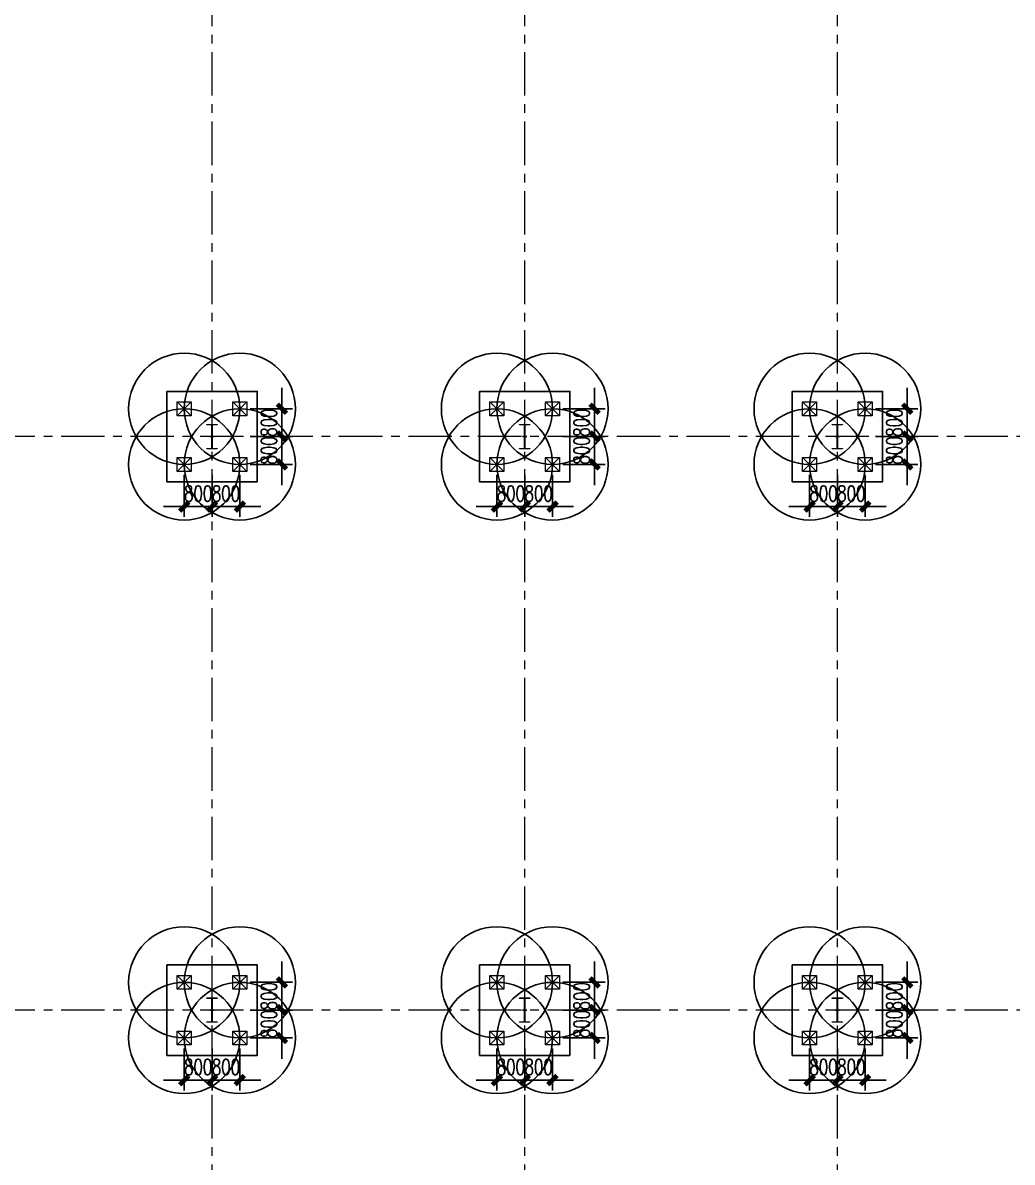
# Model space of a CAD drawing. Extents: x -1201378 to 2367219, y -619313 to 244905.
# Drawn here: x -815206 to -786726, y -35473 to -2694 of the extents above; entities that cross this region are included whole.
import ezdxf

# ---------------------------------------------------------------- set-up
doc = ezdxf.new("R2010")
doc.units = 0
doc.header["$LTSCALE"] = 1000
doc.linetypes.add('CENTER', pattern=[2, 1.25, -0.25, 0.25, -0.25])
doc.layers.get('0').update_dxf_attribs({"linetype": 'CONTINUOUS'})
doc.layers.get('Defpoints').update_dxf_attribs({"linetype": 'CONTINUOUS'})
for name, color, linetype, lineweight in [('S-axis', 111, 'CONTINUOUS', 0), ('S-col', 2, 'CONTINUOUS', 0), ('S-dote', 5, 'CENTER', 0), ('S-zhuang', 1, 'CONTINUOUS', 0)]:
    doc.layers.add(name, color=color, linetype=linetype, lineweight=lineweight)
for name, color, linetype in [('S-DIMZ', 115, 'CONTINUOUS'), ('S-DOTE1', 140, 'CENTER'), ('S-HATCH1-W', 252, 'CONTINUOUS')]:
    doc.layers.add(name, color=color, linetype=linetype)
doc.styles.add('SS1', font='tj-romans1.shx', dxfattribs={"width": 0.7, "bigfont": 'tj-hztxt1.shx'})
doc.dimstyles.new('S-150-ARCHI', dxfattribs={"dimscale": 150, "dimtxt": 3, "dimasz": 2, "dimexe": 2, "dimexo": 2, "dimgap": 1, "dimtad": 1, "dimdec": 0, "dimzin": 0, "dimdsep": 46, "dimtxsty": 'SS1', "dimblk1": 'TT', "dimblk2": 'TT', "dimsah": 1, "dimcen": 1, "dimclrd": 256, "dimclre": 256, "dimclrt": 256, "dimadec": 0, "dimazin": 0, "dimtfac": 1, "dimtdec": 0, "dimtix": 1, "dimtmove": 2, "dimatfit": 0, "dimldrblk": 'TT', "dimfxl": 2, "dimtolj": 1, "dimtzin": 0, "dimarcsym": 0})

# ---------------------------------------------------------------- blocks, each defined once
blk = doc.blocks.new('2#轴网')
at = {"layer": 'S-dote'}
for p, q in [((-209758.5, -270787), (-209758.5, -175298.2)), ((-200758.5, -270787), (-200758.5, -175298.2)), ((-191758.5, -270787), (-191758.5, -175298.2)), ((-74854.3, -214598.2), (-251154.3, -214598.2)), ((-74854.3, -231098.2), (-251154.3, -231098.2))]:
    blk.add_line(p, q, dxfattribs=at)
blk = doc.blocks.new('nt66')
at = {"layer": 'S-col'}
blk.add_lwpolyline([(-195790, 766820), (-195490, 766820), (-195490, 766808), (-195636, 766808), (-195636, 766132), (-195490, 766132), (-195490, 766120), (-195790, 766120), (-195790, 766132), (-195644, 766132), (-195644, 766808), (-195790, 766808)], close=True, dxfattribs=at)
blk = doc.blocks.new('33333')
for p in [(-59214, -76900), (-50214, -76900), (-41214, -76900), (-59214, -93400), (-50214, -93400), (-41214, -93400)]:
    blk.add_blockref('nt66', p)
blk = doc.blocks.new('S-ZHUANG-400')
at = {"layer": 'S-zhuang'}
for p, q in [((200, -200), (-200, 200)), ((-200, -200), (200, 200))]:
    blk.add_line(p, q, dxfattribs=at)
blk.add_lwpolyline([(-200, 200), (200, 200), (200, -200), (-200, -200)], close=True, dxfattribs=at)
blk = doc.blocks.new('CT4')
at = {"layer": 'Defpoints'}
for centre in [(-100831, -168442), (-99231, -168442), (-100831, -170042), (-99231, -170042)]:
    blk.add_circle(centre, 1600, dxfattribs=at)
at = {"layer": 'S-DOTE1', "ltscale": 0.25}
for p, q in [((-99971, -169242), (-100091, -169242)), ((-100031, -169182), (-100031, -169302))]:
    blk.add_line(p, q, dxfattribs=at)
at = {"layer": 'S-HATCH1-W'}
blk.add_lwpolyline([(-101331, -170542), (-101331, -167942), (-98731, -167942), (-98731, -170542)], close=True, dxfattribs=at)
at = {"layer": 'S-zhuang', "rotation": 90.00000000000001}
for p in [(-100831, -168442), (-99231, -168442), (-100831, -170042), (-99231, -170042)]:
    blk.add_blockref('S-ZHUANG-400', p, dxfattribs=at)
blk = doc.blocks.new('TT')
blk.add_line((-0.97, 0), (0.97, 0))
at = {"const_width": 0.45}
blk.add_lwpolyline([(-0.44, -0.44), (0.44, 0.44)], dxfattribs=at)
blk = doc.blocks.new('*D39')
at = {"layer": 'Defpoints', "color": 0, "transparency": 16777216}
for p in [(-810558, -31898), (-809758, -31898), (-809758, -33111)]:
    blk.add_point(p, dxfattribs=at)
at = {"layer": 'S-DIMZ', "lineweight": -2, "transparency": 16777216}
for p, q in [((-810558, -32198), (-810558, -33411)), ((-809758, -32198), (-809758, -33411)), ((-810858, -33111), (-811158, -33111)), ((-810558, -33111), (-809758, -33111)), ((-809458, -33111), (-809158, -33111))]:
    blk.add_line(p, q, dxfattribs=at)
at = {"layer": 'S-DIMZ', "lineweight": -2, "transparency": 16777216, "xscale": 300, "yscale": 300, "zscale": 300}
blk.add_blockref('TT', (-810558, -33111), dxfattribs=at)
at = {"layer": 'S-DIMZ', "lineweight": -2, "transparency": 16777216, "xscale": 300, "yscale": 300, "zscale": 300, "rotation": 180}
blk.add_blockref('TT', (-809758, -33111), dxfattribs=at)
at = {"layer": 'S-DIMZ', "transparency": 16777216, "insert": (-810158, -32736), "char_height": 450, "attachment_point": 5, "style": 'SS1'}
blk.add_mtext('\\A1;800', dxfattribs=at)
blk = doc.blocks.new('*D40')
at = {"layer": 'Defpoints', "color": 0, "transparency": 16777216}
for p in [(-809758, -31898), (-808958, -31898), (-808958, -33111)]:
    blk.add_point(p, dxfattribs=at)
at = {"layer": 'S-DIMZ', "lineweight": -2, "transparency": 16777216}
for p, q in [((-809758, -32198), (-809758, -33411)), ((-808958, -32198), (-808958, -33411)), ((-810058, -33111), (-810358, -33111)), ((-809758, -33111), (-808958, -33111)), ((-808658, -33111), (-808358, -33111))]:
    blk.add_line(p, q, dxfattribs=at)
at = {"layer": 'S-DIMZ', "lineweight": -2, "transparency": 16777216, "xscale": 300, "yscale": 300, "zscale": 300}
blk.add_blockref('TT', (-809758, -33111), dxfattribs=at)
at = {"layer": 'S-DIMZ', "lineweight": -2, "transparency": 16777216, "xscale": 300, "yscale": 300, "zscale": 300, "rotation": 180}
blk.add_blockref('TT', (-808958, -33111), dxfattribs=at)
at = {"layer": 'S-DIMZ', "transparency": 16777216, "insert": (-809358, -32736), "char_height": 450, "attachment_point": 5, "style": 'SS1'}
blk.add_mtext('\\A1;800', dxfattribs=at)
blk = doc.blocks.new('*D41')
at = {"layer": 'Defpoints', "color": 0, "transparency": 16777216}
for p in [(-808958, -30298), (-808958, -31098), (-807746, -31098)]:
    blk.add_point(p, dxfattribs=at)
at = {"layer": 'S-DIMZ', "lineweight": -2, "transparency": 16777216}
for p, q in [((-807746, -29998), (-807746, -29698)), ((-808658, -30298), (-807446, -30298)), ((-807746, -30298), (-807746, -31098)), ((-808658, -31098), (-807446, -31098)), ((-807746, -31398), (-807746, -31698))]:
    blk.add_line(p, q, dxfattribs=at)
at = {"layer": 'S-DIMZ', "lineweight": -2, "transparency": 16777216, "xscale": 300, "yscale": 300, "zscale": 300}
for p, rotation in [((-807746, -30298), 270), ((-807746, -31098), 90)]:
    blk.add_blockref('TT', p, dxfattribs=dict(at, rotation=rotation))
at = {"layer": 'S-DIMZ', "transparency": 16777216, "insert": (-808121, -30698), "char_height": 450, "attachment_point": 5, "rotation": 90, "style": 'SS1'}
blk.add_mtext('\\A1;800', dxfattribs=at)
blk = doc.blocks.new('*D42')
at = {"layer": 'Defpoints', "color": 0, "transparency": 16777216}
for p in [(-808958, -31098), (-808958, -31898), (-807746, -31898)]:
    blk.add_point(p, dxfattribs=at)
at = {"layer": 'S-DIMZ', "lineweight": -2, "transparency": 16777216}
for p, q in [((-807746, -30798), (-807746, -30498)), ((-808658, -31098), (-807446, -31098)), ((-807746, -31098), (-807746, -31898)), ((-808658, -31898), (-807446, -31898)), ((-807746, -32198), (-807746, -32498))]:
    blk.add_line(p, q, dxfattribs=at)
at = {"layer": 'S-DIMZ', "lineweight": -2, "transparency": 16777216, "xscale": 300, "yscale": 300, "zscale": 300}
for p, rotation in [((-807746, -31098), 270), ((-807746, -31898), 90)]:
    blk.add_blockref('TT', p, dxfattribs=dict(at, rotation=rotation))
at = {"layer": 'S-DIMZ', "transparency": 16777216, "insert": (-808121, -31498), "char_height": 450, "attachment_point": 5, "rotation": 90, "style": 'SS1'}
blk.add_mtext('\\A1;800', dxfattribs=at)
blk = doc.blocks.new('*D43')
at = {"layer": 'Defpoints', "color": 0, "transparency": 16777216}
for p in [(-810558, -15398), (-809758, -15398), (-809758, -16611)]:
    blk.add_point(p, dxfattribs=at)
at = {"layer": 'S-DIMZ', "lineweight": -2, "transparency": 16777216}
for p, q in [((-810558, -15698), (-810558, -16911)), ((-809758, -15698), (-809758, -16911)), ((-810858, -16611), (-811158, -16611)), ((-810558, -16611), (-809758, -16611)), ((-809458, -16611), (-809158, -16611))]:
    blk.add_line(p, q, dxfattribs=at)
at = {"layer": 'S-DIMZ', "lineweight": -2, "transparency": 16777216, "xscale": 300, "yscale": 300, "zscale": 300}
blk.add_blockref('TT', (-810558, -16611), dxfattribs=at)
at = {"layer": 'S-DIMZ', "lineweight": -2, "transparency": 16777216, "xscale": 300, "yscale": 300, "zscale": 300, "rotation": 180}
blk.add_blockref('TT', (-809758, -16611), dxfattribs=at)
at = {"layer": 'S-DIMZ', "transparency": 16777216, "insert": (-810158, -16236), "char_height": 450, "attachment_point": 5, "style": 'SS1'}
blk.add_mtext('\\A1;800', dxfattribs=at)
blk = doc.blocks.new('*D44')
at = {"layer": 'Defpoints', "color": 0, "transparency": 16777216}
for p in [(-809758, -15398), (-808958, -15398), (-808958, -16611)]:
    blk.add_point(p, dxfattribs=at)
at = {"layer": 'S-DIMZ', "lineweight": -2, "transparency": 16777216}
for p, q in [((-809758, -15698), (-809758, -16911)), ((-808958, -15698), (-808958, -16911)), ((-810058, -16611), (-810358, -16611)), ((-809758, -16611), (-808958, -16611)), ((-808658, -16611), (-808358, -16611))]:
    blk.add_line(p, q, dxfattribs=at)
at = {"layer": 'S-DIMZ', "lineweight": -2, "transparency": 16777216, "xscale": 300, "yscale": 300, "zscale": 300}
blk.add_blockref('TT', (-809758, -16611), dxfattribs=at)
at = {"layer": 'S-DIMZ', "lineweight": -2, "transparency": 16777216, "xscale": 300, "yscale": 300, "zscale": 300, "rotation": 180}
blk.add_blockref('TT', (-808958, -16611), dxfattribs=at)
at = {"layer": 'S-DIMZ', "transparency": 16777216, "insert": (-809358, -16236), "char_height": 450, "attachment_point": 5, "style": 'SS1'}
blk.add_mtext('\\A1;800', dxfattribs=at)
blk = doc.blocks.new('*D45')
at = {"layer": 'Defpoints', "color": 0, "transparency": 16777216}
for p in [(-808958, -13798), (-808958, -14598), (-807746, -14598)]:
    blk.add_point(p, dxfattribs=at)
at = {"layer": 'S-DIMZ', "lineweight": -2, "transparency": 16777216}
for p, q in [((-807746, -13498), (-807746, -13198)), ((-808658, -13798), (-807446, -13798)), ((-807746, -13798), (-807746, -14598)), ((-808658, -14598), (-807446, -14598)), ((-807746, -14898), (-807746, -15198))]:
    blk.add_line(p, q, dxfattribs=at)
at = {"layer": 'S-DIMZ', "lineweight": -2, "transparency": 16777216, "xscale": 300, "yscale": 300, "zscale": 300}
for p, rotation in [((-807746, -13798), 270), ((-807746, -14598), 90)]:
    blk.add_blockref('TT', p, dxfattribs=dict(at, rotation=rotation))
at = {"layer": 'S-DIMZ', "transparency": 16777216, "insert": (-808121, -14198), "char_height": 450, "attachment_point": 5, "rotation": 90, "style": 'SS1'}
blk.add_mtext('\\A1;800', dxfattribs=at)
blk = doc.blocks.new('*D46')
at = {"layer": 'Defpoints', "color": 0, "transparency": 16777216}
for p in [(-808958, -14598), (-808958, -15398), (-807746, -15398)]:
    blk.add_point(p, dxfattribs=at)
at = {"layer": 'S-DIMZ', "lineweight": -2, "transparency": 16777216}
for p, q in [((-807746, -14298), (-807746, -13998)), ((-808658, -14598), (-807446, -14598)), ((-807746, -14598), (-807746, -15398)), ((-808658, -15398), (-807446, -15398)), ((-807746, -15698), (-807746, -15998))]:
    blk.add_line(p, q, dxfattribs=at)
at = {"layer": 'S-DIMZ', "lineweight": -2, "transparency": 16777216, "xscale": 300, "yscale": 300, "zscale": 300}
for p, rotation in [((-807746, -14598), 270), ((-807746, -15398), 90)]:
    blk.add_blockref('TT', p, dxfattribs=dict(at, rotation=rotation))
at = {"layer": 'S-DIMZ', "transparency": 16777216, "insert": (-808121, -14998), "char_height": 450, "attachment_point": 5, "rotation": 90, "style": 'SS1'}
blk.add_mtext('\\A1;800', dxfattribs=at)
blk = doc.blocks.new('*D125')
at = {"layer": 'Defpoints', "color": 0, "transparency": 16777216}
for p in [(-801558, -31898), (-800758, -31898), (-800758, -33111)]:
    blk.add_point(p, dxfattribs=at)
at = {"layer": 'S-DIMZ', "lineweight": -2, "transparency": 16777216}
for p, q in [((-801558, -32198), (-801558, -33411)), ((-800758, -32198), (-800758, -33411)), ((-801858, -33111), (-802158, -33111)), ((-801558, -33111), (-800758, -33111)), ((-800458, -33111), (-800158, -33111))]:
    blk.add_line(p, q, dxfattribs=at)
at = {"layer": 'S-DIMZ', "lineweight": -2, "transparency": 16777216, "xscale": 300, "yscale": 300, "zscale": 300}
blk.add_blockref('TT', (-801558, -33111), dxfattribs=at)
at = {"layer": 'S-DIMZ', "lineweight": -2, "transparency": 16777216, "xscale": 300, "yscale": 300, "zscale": 300, "rotation": 180}
blk.add_blockref('TT', (-800758, -33111), dxfattribs=at)
at = {"layer": 'S-DIMZ', "transparency": 16777216, "insert": (-801158, -32736), "char_height": 450, "attachment_point": 5, "style": 'SS1'}
blk.add_mtext('\\A1;800', dxfattribs=at)
blk = doc.blocks.new('*D126')
at = {"layer": 'Defpoints', "color": 0, "transparency": 16777216}
for p in [(-800758, -31898), (-799958, -31898), (-799958, -33111)]:
    blk.add_point(p, dxfattribs=at)
at = {"layer": 'S-DIMZ', "lineweight": -2, "transparency": 16777216}
for p, q in [((-800758, -32198), (-800758, -33411)), ((-799958, -32198), (-799958, -33411)), ((-801058, -33111), (-801358, -33111)), ((-800758, -33111), (-799958, -33111)), ((-799658, -33111), (-799358, -33111))]:
    blk.add_line(p, q, dxfattribs=at)
at = {"layer": 'S-DIMZ', "lineweight": -2, "transparency": 16777216, "xscale": 300, "yscale": 300, "zscale": 300}
blk.add_blockref('TT', (-800758, -33111), dxfattribs=at)
at = {"layer": 'S-DIMZ', "lineweight": -2, "transparency": 16777216, "xscale": 300, "yscale": 300, "zscale": 300, "rotation": 180}
blk.add_blockref('TT', (-799958, -33111), dxfattribs=at)
at = {"layer": 'S-DIMZ', "transparency": 16777216, "insert": (-800358, -32736), "char_height": 450, "attachment_point": 5, "style": 'SS1'}
blk.add_mtext('\\A1;800', dxfattribs=at)
blk = doc.blocks.new('*D127')
at = {"layer": 'Defpoints', "color": 0, "transparency": 16777216}
for p in [(-799958, -30298), (-799958, -31098), (-798746, -31098)]:
    blk.add_point(p, dxfattribs=at)
at = {"layer": 'S-DIMZ', "lineweight": -2, "transparency": 16777216}
for p, q in [((-798746, -29998), (-798746, -29698)), ((-799658, -30298), (-798446, -30298)), ((-798746, -30298), (-798746, -31098)), ((-799658, -31098), (-798446, -31098)), ((-798746, -31398), (-798746, -31698))]:
    blk.add_line(p, q, dxfattribs=at)
at = {"layer": 'S-DIMZ', "lineweight": -2, "transparency": 16777216, "xscale": 300, "yscale": 300, "zscale": 300}
for p, rotation in [((-798746, -30298), 270), ((-798746, -31098), 90)]:
    blk.add_blockref('TT', p, dxfattribs=dict(at, rotation=rotation))
at = {"layer": 'S-DIMZ', "transparency": 16777216, "insert": (-799121, -30698), "char_height": 450, "attachment_point": 5, "rotation": 90, "style": 'SS1'}
blk.add_mtext('\\A1;800', dxfattribs=at)
blk = doc.blocks.new('*D128')
at = {"layer": 'Defpoints', "color": 0, "transparency": 16777216}
for p in [(-799958, -31098), (-799958, -31898), (-798746, -31898)]:
    blk.add_point(p, dxfattribs=at)
at = {"layer": 'S-DIMZ', "lineweight": -2, "transparency": 16777216}
for p, q in [((-798746, -30798), (-798746, -30498)), ((-799658, -31098), (-798446, -31098)), ((-798746, -31098), (-798746, -31898)), ((-799658, -31898), (-798446, -31898)), ((-798746, -32198), (-798746, -32498))]:
    blk.add_line(p, q, dxfattribs=at)
at = {"layer": 'S-DIMZ', "lineweight": -2, "transparency": 16777216, "xscale": 300, "yscale": 300, "zscale": 300}
for p, rotation in [((-798746, -31098), 270), ((-798746, -31898), 90)]:
    blk.add_blockref('TT', p, dxfattribs=dict(at, rotation=rotation))
at = {"layer": 'S-DIMZ', "transparency": 16777216, "insert": (-799121, -31498), "char_height": 450, "attachment_point": 5, "rotation": 90, "style": 'SS1'}
blk.add_mtext('\\A1;800', dxfattribs=at)
blk = doc.blocks.new('*D129')
at = {"layer": 'Defpoints', "color": 0, "transparency": 16777216}
for p in [(-801558, -15398), (-800758, -15398), (-800758, -16611)]:
    blk.add_point(p, dxfattribs=at)
at = {"layer": 'S-DIMZ', "lineweight": -2, "transparency": 16777216}
for p, q in [((-801558, -15698), (-801558, -16911)), ((-800758, -15698), (-800758, -16911)), ((-801858, -16611), (-802158, -16611)), ((-801558, -16611), (-800758, -16611)), ((-800458, -16611), (-800158, -16611))]:
    blk.add_line(p, q, dxfattribs=at)
at = {"layer": 'S-DIMZ', "lineweight": -2, "transparency": 16777216, "xscale": 300, "yscale": 300, "zscale": 300}
blk.add_blockref('TT', (-801558, -16611), dxfattribs=at)
at = {"layer": 'S-DIMZ', "lineweight": -2, "transparency": 16777216, "xscale": 300, "yscale": 300, "zscale": 300, "rotation": 180}
blk.add_blockref('TT', (-800758, -16611), dxfattribs=at)
at = {"layer": 'S-DIMZ', "transparency": 16777216, "insert": (-801158, -16236), "char_height": 450, "attachment_point": 5, "style": 'SS1'}
blk.add_mtext('\\A1;800', dxfattribs=at)
blk = doc.blocks.new('*D130')
at = {"layer": 'Defpoints', "color": 0, "transparency": 16777216}
for p in [(-800758, -15398), (-799958, -15398), (-799958, -16611)]:
    blk.add_point(p, dxfattribs=at)
at = {"layer": 'S-DIMZ', "lineweight": -2, "transparency": 16777216}
for p, q in [((-800758, -15698), (-800758, -16911)), ((-799958, -15698), (-799958, -16911)), ((-801058, -16611), (-801358, -16611)), ((-800758, -16611), (-799958, -16611)), ((-799658, -16611), (-799358, -16611))]:
    blk.add_line(p, q, dxfattribs=at)
at = {"layer": 'S-DIMZ', "lineweight": -2, "transparency": 16777216, "xscale": 300, "yscale": 300, "zscale": 300}
blk.add_blockref('TT', (-800758, -16611), dxfattribs=at)
at = {"layer": 'S-DIMZ', "lineweight": -2, "transparency": 16777216, "xscale": 300, "yscale": 300, "zscale": 300, "rotation": 180}
blk.add_blockref('TT', (-799958, -16611), dxfattribs=at)
at = {"layer": 'S-DIMZ', "transparency": 16777216, "insert": (-800358, -16236), "char_height": 450, "attachment_point": 5, "style": 'SS1'}
blk.add_mtext('\\A1;800', dxfattribs=at)
blk = doc.blocks.new('*D131')
at = {"layer": 'Defpoints', "color": 0, "transparency": 16777216}
for p in [(-799958, -13798), (-799958, -14598), (-798746, -14598)]:
    blk.add_point(p, dxfattribs=at)
at = {"layer": 'S-DIMZ', "lineweight": -2, "transparency": 16777216}
for p, q in [((-798746, -13498), (-798746, -13198)), ((-799658, -13798), (-798446, -13798)), ((-798746, -13798), (-798746, -14598)), ((-799658, -14598), (-798446, -14598)), ((-798746, -14898), (-798746, -15198))]:
    blk.add_line(p, q, dxfattribs=at)
at = {"layer": 'S-DIMZ', "lineweight": -2, "transparency": 16777216, "xscale": 300, "yscale": 300, "zscale": 300}
for p, rotation in [((-798746, -13798), 270), ((-798746, -14598), 90)]:
    blk.add_blockref('TT', p, dxfattribs=dict(at, rotation=rotation))
at = {"layer": 'S-DIMZ', "transparency": 16777216, "insert": (-799121, -14198), "char_height": 450, "attachment_point": 5, "rotation": 90, "style": 'SS1'}
blk.add_mtext('\\A1;800', dxfattribs=at)
blk = doc.blocks.new('*D132')
at = {"layer": 'Defpoints', "color": 0, "transparency": 16777216}
for p in [(-799958, -14598), (-799958, -15398), (-798746, -15398)]:
    blk.add_point(p, dxfattribs=at)
at = {"layer": 'S-DIMZ', "lineweight": -2, "transparency": 16777216}
for p, q in [((-798746, -14298), (-798746, -13998)), ((-799658, -14598), (-798446, -14598)), ((-798746, -14598), (-798746, -15398)), ((-799658, -15398), (-798446, -15398)), ((-798746, -15698), (-798746, -15998))]:
    blk.add_line(p, q, dxfattribs=at)
at = {"layer": 'S-DIMZ', "lineweight": -2, "transparency": 16777216, "xscale": 300, "yscale": 300, "zscale": 300}
for p, rotation in [((-798746, -14598), 270), ((-798746, -15398), 90)]:
    blk.add_blockref('TT', p, dxfattribs=dict(at, rotation=rotation))
at = {"layer": 'S-DIMZ', "transparency": 16777216, "insert": (-799121, -14998), "char_height": 450, "attachment_point": 5, "rotation": 90, "style": 'SS1'}
blk.add_mtext('\\A1;800', dxfattribs=at)
blk = doc.blocks.new('*D145')
at = {"layer": 'Defpoints', "color": 0, "transparency": 16777216}
for p in [(-792558, -31898), (-791758, -31898), (-791758, -33111)]:
    blk.add_point(p, dxfattribs=at)
at = {"layer": 'S-DIMZ', "lineweight": -2, "transparency": 16777216}
for p, q in [((-792558, -32198), (-792558, -33411)), ((-791758, -32198), (-791758, -33411)), ((-792858, -33111), (-793158, -33111)), ((-792558, -33111), (-791758, -33111)), ((-791458, -33111), (-791158, -33111))]:
    blk.add_line(p, q, dxfattribs=at)
at = {"layer": 'S-DIMZ', "lineweight": -2, "transparency": 16777216, "xscale": 300, "yscale": 300, "zscale": 300}
blk.add_blockref('TT', (-792558, -33111), dxfattribs=at)
at = {"layer": 'S-DIMZ', "lineweight": -2, "transparency": 16777216, "xscale": 300, "yscale": 300, "zscale": 300, "rotation": 180}
blk.add_blockref('TT', (-791758, -33111), dxfattribs=at)
at = {"layer": 'S-DIMZ', "transparency": 16777216, "insert": (-792158, -32736), "char_height": 450, "attachment_point": 5, "style": 'SS1'}
blk.add_mtext('\\A1;800', dxfattribs=at)
blk = doc.blocks.new('*D146')
at = {"layer": 'Defpoints', "color": 0, "transparency": 16777216}
for p in [(-791758, -31898), (-790958, -31898), (-790958, -33111)]:
    blk.add_point(p, dxfattribs=at)
at = {"layer": 'S-DIMZ', "lineweight": -2, "transparency": 16777216}
for p, q in [((-791758, -32198), (-791758, -33411)), ((-790958, -32198), (-790958, -33411)), ((-792058, -33111), (-792358, -33111)), ((-791758, -33111), (-790958, -33111)), ((-790658, -33111), (-790358, -33111))]:
    blk.add_line(p, q, dxfattribs=at)
at = {"layer": 'S-DIMZ', "lineweight": -2, "transparency": 16777216, "xscale": 300, "yscale": 300, "zscale": 300}
blk.add_blockref('TT', (-791758, -33111), dxfattribs=at)
at = {"layer": 'S-DIMZ', "lineweight": -2, "transparency": 16777216, "xscale": 300, "yscale": 300, "zscale": 300, "rotation": 180}
blk.add_blockref('TT', (-790958, -33111), dxfattribs=at)
at = {"layer": 'S-DIMZ', "transparency": 16777216, "insert": (-791358, -32736), "char_height": 450, "attachment_point": 5, "style": 'SS1'}
blk.add_mtext('\\A1;800', dxfattribs=at)
blk = doc.blocks.new('*D147')
at = {"layer": 'Defpoints', "color": 0, "transparency": 16777216}
for p in [(-790958, -30298), (-790958, -31098), (-789746, -31098)]:
    blk.add_point(p, dxfattribs=at)
at = {"layer": 'S-DIMZ', "lineweight": -2, "transparency": 16777216}
for p, q in [((-789746, -29998), (-789746, -29698)), ((-790658, -30298), (-789446, -30298)), ((-789746, -30298), (-789746, -31098)), ((-790658, -31098), (-789446, -31098)), ((-789746, -31398), (-789746, -31698))]:
    blk.add_line(p, q, dxfattribs=at)
at = {"layer": 'S-DIMZ', "lineweight": -2, "transparency": 16777216, "xscale": 300, "yscale": 300, "zscale": 300}
for p, rotation in [((-789746, -30298), 270), ((-789746, -31098), 90)]:
    blk.add_blockref('TT', p, dxfattribs=dict(at, rotation=rotation))
at = {"layer": 'S-DIMZ', "transparency": 16777216, "insert": (-790121, -30698), "char_height": 450, "attachment_point": 5, "rotation": 90, "style": 'SS1'}
blk.add_mtext('\\A1;800', dxfattribs=at)
blk = doc.blocks.new('*D148')
at = {"layer": 'Defpoints', "color": 0, "transparency": 16777216}
for p in [(-790958, -31098), (-790958, -31898), (-789746, -31898)]:
    blk.add_point(p, dxfattribs=at)
at = {"layer": 'S-DIMZ', "lineweight": -2, "transparency": 16777216}
for p, q in [((-789746, -30798), (-789746, -30498)), ((-790658, -31098), (-789446, -31098)), ((-789746, -31098), (-789746, -31898)), ((-790658, -31898), (-789446, -31898)), ((-789746, -32198), (-789746, -32498))]:
    blk.add_line(p, q, dxfattribs=at)
at = {"layer": 'S-DIMZ', "lineweight": -2, "transparency": 16777216, "xscale": 300, "yscale": 300, "zscale": 300}
for p, rotation in [((-789746, -31098), 270), ((-789746, -31898), 90)]:
    blk.add_blockref('TT', p, dxfattribs=dict(at, rotation=rotation))
at = {"layer": 'S-DIMZ', "transparency": 16777216, "insert": (-790121, -31498), "char_height": 450, "attachment_point": 5, "rotation": 90, "style": 'SS1'}
blk.add_mtext('\\A1;800', dxfattribs=at)
blk = doc.blocks.new('*D149')
at = {"layer": 'Defpoints', "color": 0, "transparency": 16777216}
for p in [(-792558, -15398), (-791758, -15398), (-791758, -16611)]:
    blk.add_point(p, dxfattribs=at)
at = {"layer": 'S-DIMZ', "lineweight": -2, "transparency": 16777216}
for p, q in [((-792558, -15698), (-792558, -16911)), ((-791758, -15698), (-791758, -16911)), ((-792858, -16611), (-793158, -16611)), ((-792558, -16611), (-791758, -16611)), ((-791458, -16611), (-791158, -16611))]:
    blk.add_line(p, q, dxfattribs=at)
at = {"layer": 'S-DIMZ', "lineweight": -2, "transparency": 16777216, "xscale": 300, "yscale": 300, "zscale": 300}
blk.add_blockref('TT', (-792558, -16611), dxfattribs=at)
at = {"layer": 'S-DIMZ', "lineweight": -2, "transparency": 16777216, "xscale": 300, "yscale": 300, "zscale": 300, "rotation": 180}
blk.add_blockref('TT', (-791758, -16611), dxfattribs=at)
at = {"layer": 'S-DIMZ', "transparency": 16777216, "insert": (-792158, -16236), "char_height": 450, "attachment_point": 5, "style": 'SS1'}
blk.add_mtext('\\A1;800', dxfattribs=at)
blk = doc.blocks.new('*D150')
at = {"layer": 'Defpoints', "color": 0, "transparency": 16777216}
for p in [(-791758, -15398), (-790958, -15398), (-790958, -16611)]:
    blk.add_point(p, dxfattribs=at)
at = {"layer": 'S-DIMZ', "lineweight": -2, "transparency": 16777216}
for p, q in [((-791758, -15698), (-791758, -16911)), ((-790958, -15698), (-790958, -16911)), ((-792058, -16611), (-792358, -16611)), ((-791758, -16611), (-790958, -16611)), ((-790658, -16611), (-790358, -16611))]:
    blk.add_line(p, q, dxfattribs=at)
at = {"layer": 'S-DIMZ', "lineweight": -2, "transparency": 16777216, "xscale": 300, "yscale": 300, "zscale": 300}
blk.add_blockref('TT', (-791758, -16611), dxfattribs=at)
at = {"layer": 'S-DIMZ', "lineweight": -2, "transparency": 16777216, "xscale": 300, "yscale": 300, "zscale": 300, "rotation": 180}
blk.add_blockref('TT', (-790958, -16611), dxfattribs=at)
at = {"layer": 'S-DIMZ', "transparency": 16777216, "insert": (-791358, -16236), "char_height": 450, "attachment_point": 5, "style": 'SS1'}
blk.add_mtext('\\A1;800', dxfattribs=at)
blk = doc.blocks.new('*D151')
at = {"layer": 'Defpoints', "color": 0, "transparency": 16777216}
for p in [(-790958, -13798), (-790958, -14598), (-789746, -14598)]:
    blk.add_point(p, dxfattribs=at)
at = {"layer": 'S-DIMZ', "lineweight": -2, "transparency": 16777216}
for p, q in [((-789746, -13498), (-789746, -13198)), ((-790658, -13798), (-789446, -13798)), ((-789746, -13798), (-789746, -14598)), ((-790658, -14598), (-789446, -14598)), ((-789746, -14898), (-789746, -15198))]:
    blk.add_line(p, q, dxfattribs=at)
at = {"layer": 'S-DIMZ', "lineweight": -2, "transparency": 16777216, "xscale": 300, "yscale": 300, "zscale": 300}
for p, rotation in [((-789746, -13798), 270), ((-789746, -14598), 90)]:
    blk.add_blockref('TT', p, dxfattribs=dict(at, rotation=rotation))
at = {"layer": 'S-DIMZ', "transparency": 16777216, "insert": (-790121, -14198), "char_height": 450, "attachment_point": 5, "rotation": 90, "style": 'SS1'}
blk.add_mtext('\\A1;800', dxfattribs=at)
blk = doc.blocks.new('*D152')
at = {"layer": 'Defpoints', "color": 0, "transparency": 16777216}
for p in [(-790958, -14598), (-790958, -15398), (-789746, -15398)]:
    blk.add_point(p, dxfattribs=at)
at = {"layer": 'S-DIMZ', "lineweight": -2, "transparency": 16777216}
for p, q in [((-789746, -14298), (-789746, -13998)), ((-790658, -14598), (-789446, -14598)), ((-789746, -14598), (-789746, -15398)), ((-790658, -15398), (-789446, -15398)), ((-789746, -15698), (-789746, -15998))]:
    blk.add_line(p, q, dxfattribs=at)
at = {"layer": 'S-DIMZ', "lineweight": -2, "transparency": 16777216, "xscale": 300, "yscale": 300, "zscale": 300}
for p, rotation in [((-789746, -14598), 270), ((-789746, -15398), 90)]:
    blk.add_blockref('TT', p, dxfattribs=dict(at, rotation=rotation))
at = {"layer": 'S-DIMZ', "transparency": 16777216, "insert": (-790121, -14998), "char_height": 450, "attachment_point": 5, "rotation": 90, "style": 'SS1'}
blk.add_mtext('\\A1;800', dxfattribs=at)

msp = doc.modelspace()

# ---------------------------------------------------------------- block references
at = {"layer": 'S-axis'}
msp.add_blockref('2#轴网', (-600000, 200000), dxfattribs=at)
at = {"layer": 'S-col'}
msp.add_blockref('33333', (-554904.3, -704168.2), dxfattribs=at)
at = {"layer": 'S-zhuang'}
for p in [(-709727.3, 154643.8), (-700727.3, 154643.8), (-691727.3, 154643.8), (-709727.3, 138143.8), (-700727.3, 138143.8), (-691727.3, 138143.8)]:
    msp.add_blockref('CT4', p, dxfattribs=at)

# ---------------------------------------------------------------- dimensions: what is measured, and where the dimension line sits
at = {"layer": 'S-DIMZ'}
for base, p1, p2, picture, middle in [((-807746, -14598.2), (-808958.4, -13798.2), (-808958.4, -14598.2), '*D45', (-808121, -14198.2)), ((-798746, -14598.2), (-799958.4, -13798.2), (-799958.4, -14598.2), '*D131', (-799121, -14198.2)), ((-789746, -14598.2), (-790958.4, -13798.2), (-790958.4, -14598.2), '*D151', (-790121, -14198.2)), ((-807746, -15398.2), (-808958.4, -14598.2), (-808958.4, -15398.2), '*D46', (-808121, -14998.2)), ((-798746, -15398.2), (-799958.4, -14598.2), (-799958.4, -15398.2), '*D132', (-799121, -14998.2)), ((-789746, -15398.2), (-790958.4, -14598.2), (-790958.4, -15398.2), '*D152', (-790121, -14998.2)), ((-807746, -31098.2), (-808958.4, -30298.2), (-808958.4, -31098.2), '*D41', (-808121, -30698.2)), ((-798746, -31098.2), (-799958.4, -30298.2), (-799958.4, -31098.2), '*D127', (-799121, -30698.2)), ((-789746, -31098.2), (-790958.4, -30298.2), (-790958.4, -31098.2), '*D147', (-790121, -30698.2)), ((-807746, -31898.2), (-808958.4, -31098.2), (-808958.4, -31898.2), '*D42', (-808121, -31498.2)), ((-798746, -31898.2), (-799958.4, -31098.2), (-799958.4, -31898.2), '*D128', (-799121, -31498.2)), ((-789746, -31898.2), (-790958.4, -31098.2), (-790958.4, -31898.2), '*D148', (-790121, -31498.2))]:
    dim = msp.add_linear_dim(base=base, p1=p1, p2=p2, angle=270, dimstyle='S-150-ARCHI', override={"dimexo": 2}, dxfattribs=at)
    dim.commit()
    dim.dimension.update_dxf_attribs({"geometry": picture, "text_midpoint": middle})
for base, p1, p2, picture, middle in [((-809758.5, -16610.7), (-810558.4, -15398.2), (-809758.5, -15398.2), '*D43', (-810158.4, -16235.7)), ((-808958.4, -16610.7), (-809758.5, -15398.2), (-808958.4, -15398.2), '*D44', (-809358.4, -16235.7)), ((-800758.5, -16610.7), (-801558.4, -15398.2), (-800758.5, -15398.2), '*D129', (-801158.4, -16235.7)), ((-799958.4, -16610.7), (-800758.5, -15398.2), (-799958.4, -15398.2), '*D130', (-800358.4, -16235.7)), ((-791758.5, -16610.7), (-792558.4, -15398.2), (-791758.5, -15398.2), '*D149', (-792158.4, -16235.7)), ((-790958.4, -16610.7), (-791758.5, -15398.2), (-790958.4, -15398.2), '*D150', (-791358.4, -16235.7)), ((-809758.5, -33110.7), (-810558.4, -31898.2), (-809758.5, -31898.2), '*D39', (-810158.4, -32735.7)), ((-808958.4, -33110.7), (-809758.5, -31898.2), (-808958.4, -31898.2), '*D40', (-809358.4, -32735.7)), ((-800758.5, -33110.7), (-801558.4, -31898.2), (-800758.5, -31898.2), '*D125', (-801158.4, -32735.7)), ((-799958.4, -33110.7), (-800758.5, -31898.2), (-799958.4, -31898.2), '*D126', (-800358.4, -32735.7)), ((-791758.5, -33110.7), (-792558.4, -31898.2), (-791758.5, -31898.2), '*D145', (-792158.4, -32735.7)), ((-790958.4, -33110.7), (-791758.5, -31898.2), (-790958.4, -31898.2), '*D146', (-791358.4, -32735.7))]:
    dim = msp.add_linear_dim(base=base, p1=p1, p2=p2, dimstyle='S-150-ARCHI', override={"dimexo": 2}, dxfattribs=at)
    dim.commit()
    dim.dimension.update_dxf_attribs({"geometry": picture, "text_midpoint": middle})

doc.saveas('drawing.dxf')
